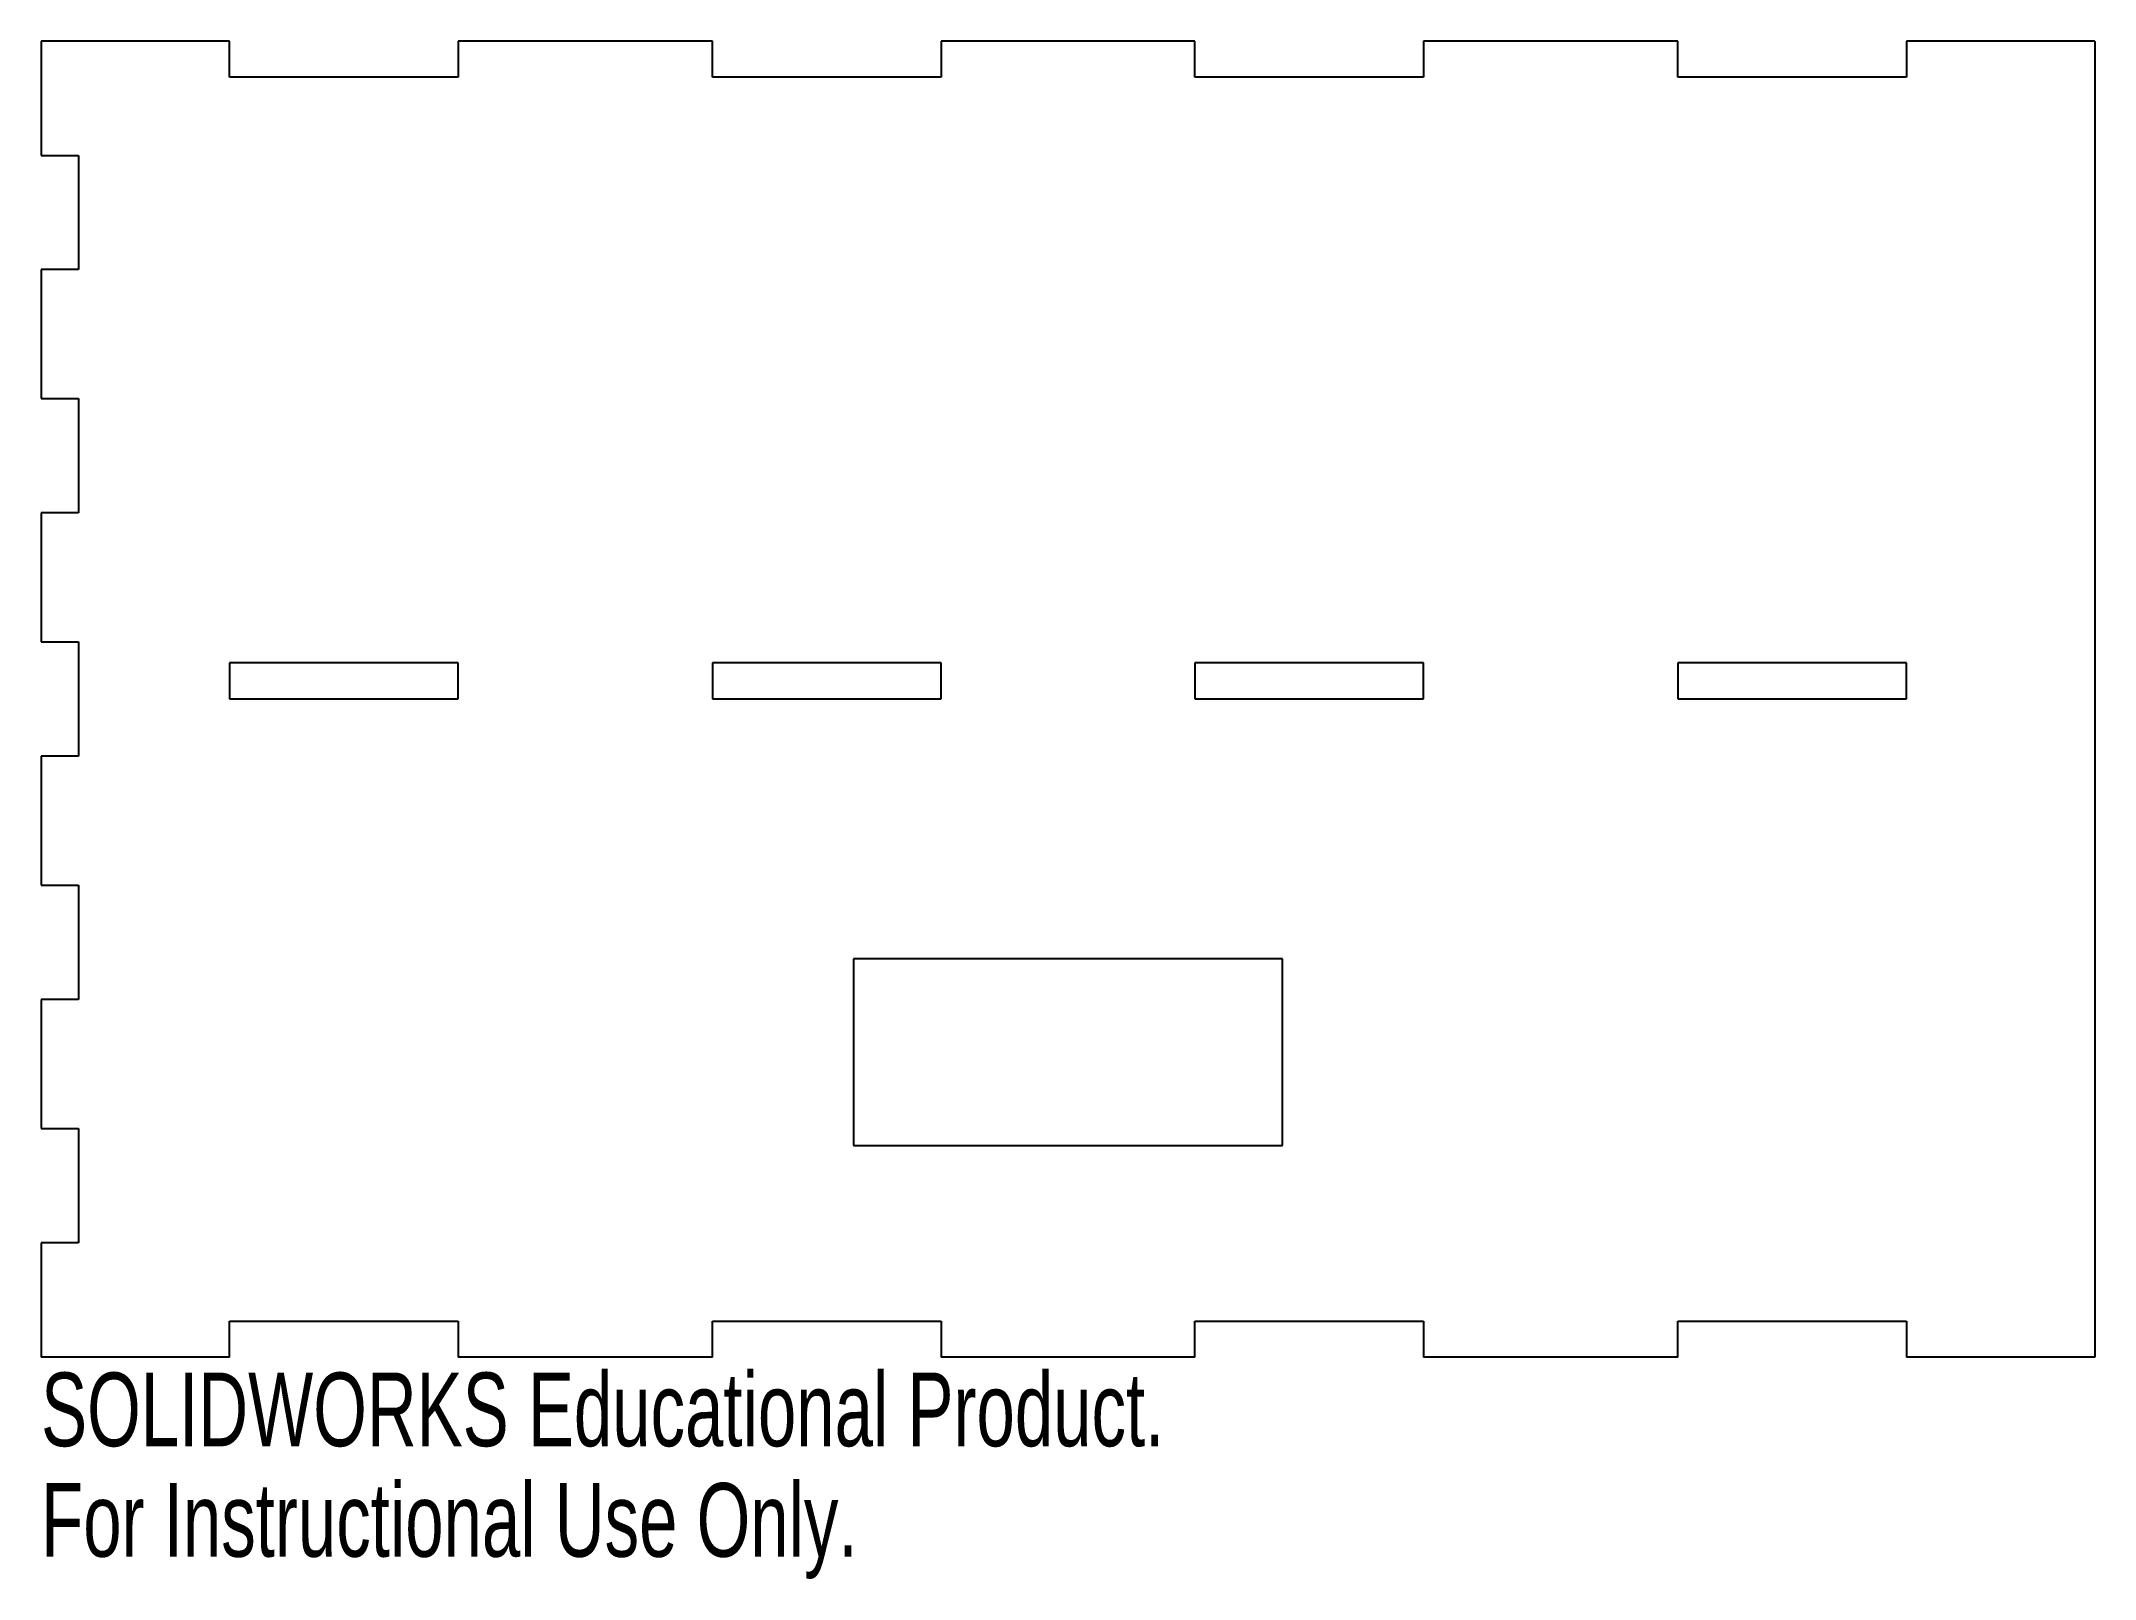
# Model space of a CAD drawing. Header units: millimetres. Extents: x -67 to 67, y -15 to 86.
import ezdxf

# ---------------------------------------------------------------- set-up
doc = ezdxf.new("R2010")
doc.units = ezdxf.units.MM
doc.styles.add('SLDTEXTSTYLE0', font='TXT', dxfattribs={"width": 0.7})

msp = doc.modelspace()

# ---------------------------------------------------------------- linework, layer by layer
at = {"color": 7, "linetype": 'Continuous', "lineweight": 25}
for p, q in [((-55, 86.35), (-67.36, 86.35)), ((-67.36, 86.35), (-67.36, 78.85)), ((-55, 83.99), (-55, 86.35)), ((-23.33, 86.35), (-40, 86.35)), ((-40, 86.35), (-40, 83.99)), ((-23.33, 83.99), (-23.33, 86.35)), ((8.33, 86.35), (-8.33, 86.35)), ((-8.33, 86.35), (-8.33, 83.99)), ((8.33, 83.99), (8.33, 86.35)), ((40, 86.35), (23.33, 86.35)), ((23.33, 86.35), (23.33, 83.99)), ((40, 83.99), (40, 86.35)), ((67.36, 86.35), (55, 86.35)), ((55, 86.35), (55, 83.99)), ((67.36, 86.35), (67.36, 0)), ((-40, 83.99), (-55, 83.99)), ((-8.33, 83.99), (-23.33, 83.99)), ((23.33, 83.99), (8.33, 83.99)), ((55, 83.99), (40, 83.99)), ((-67.36, 78.85), (-64.9, 78.85)), ((-64.9, 78.85), (-64.9, 71.35)), ((-64.9, 71.35), (-67.36, 71.35)), ((-67.36, 71.35), (-67.36, 62.89)), ((-67.36, 62.89), (-64.9, 62.89)), ((-64.9, 62.89), (-64.9, 55.39)), ((-64.9, 55.39), (-67.36, 55.39)), ((-67.36, 55.39), (-67.36, 46.92)), ((-67.36, 46.92), (-64.9, 46.92)), ((-64.9, 46.92), (-64.9, 39.42)), ((-40, 45.54), (-55, 45.54)), ((-55, 45.54), (-55, 43.18)), ((-40, 43.18), (-40, 45.54)), ((-8.33, 45.54), (-23.33, 45.54)), ((-23.33, 45.54), (-23.33, 43.18)), ((-8.33, 43.18), (-8.33, 45.54)), ((23.33, 45.54), (8.33, 45.54)), ((8.33, 45.54), (8.33, 43.18)), ((23.33, 43.18), (23.33, 45.54)), ((55, 45.54), (40, 45.54)), ((40, 45.54), (40, 43.18)), ((55, 43.18), (55, 45.54)), ((-55, 43.18), (-40, 43.18)), ((-23.33, 43.18), (-8.33, 43.18)), ((8.33, 43.18), (23.33, 43.18)), ((40, 43.18), (55, 43.18)), ((-64.9, 39.42), (-67.36, 39.42)), ((-67.36, 39.42), (-67.36, 30.96)), ((-67.36, 30.96), (-64.9, 30.96)), ((-64.9, 30.96), (-64.9, 23.46)), ((14.07, 26.12), (-14.07, 26.12)), ((-14.07, 26.12), (-14.07, 13.88)), ((14.07, 13.88), (14.07, 26.12)), ((-64.9, 23.46), (-67.36, 23.46)), ((-67.36, 23.46), (-67.36, 15)), ((-67.36, 15), (-64.9, 15)), ((-64.9, 15), (-64.9, 7.5)), ((-14.07, 13.88), (14.07, 13.88)), ((-64.9, 7.5), (-67.36, 7.5)), ((-67.36, 7.5), (-67.36, 0)), ((-55, 0), (-55, 2.36)), ((-55, 2.36), (-40, 2.36)), ((-40, 2.36), (-40, 0)), ((-23.33, 0), (-23.33, 2.36)), ((-23.33, 2.36), (-8.33, 2.36)), ((-8.33, 2.36), (-8.33, 0)), ((8.33, 0), (8.33, 2.36)), ((8.33, 2.36), (23.33, 2.36)), ((23.33, 2.36), (23.33, 0)), ((40, 0), (40, 2.36)), ((40, 2.36), (55, 2.36)), ((55, 2.36), (55, 0)), ((-55, 0), (-67.36, 0)), ((-23.33, 0), (-40, 0)), ((8.33, 0), (-8.33, 0)), ((40, 0), (23.33, 0)), ((67.36, 0), (55, 0))]:
    msp.add_line(p, q, dxfattribs=at)

# ---------------------------------------------------------------- texts
at = {"color": 7, "linetype": 'Continuous', "char_height": 4.8336, "attachment_point": 1, "style": 'SLDTEXTSTYLE0'}
for s, insert in [('SOLIDWORKS Educational Product.', (-67.36, -1.02)), ('For Instructional Use Only.', (-67.36, -8.27))]:
    msp.add_mtext(s, dxfattribs=dict(at, insert=insert))

doc.saveas('drawing.dxf')
